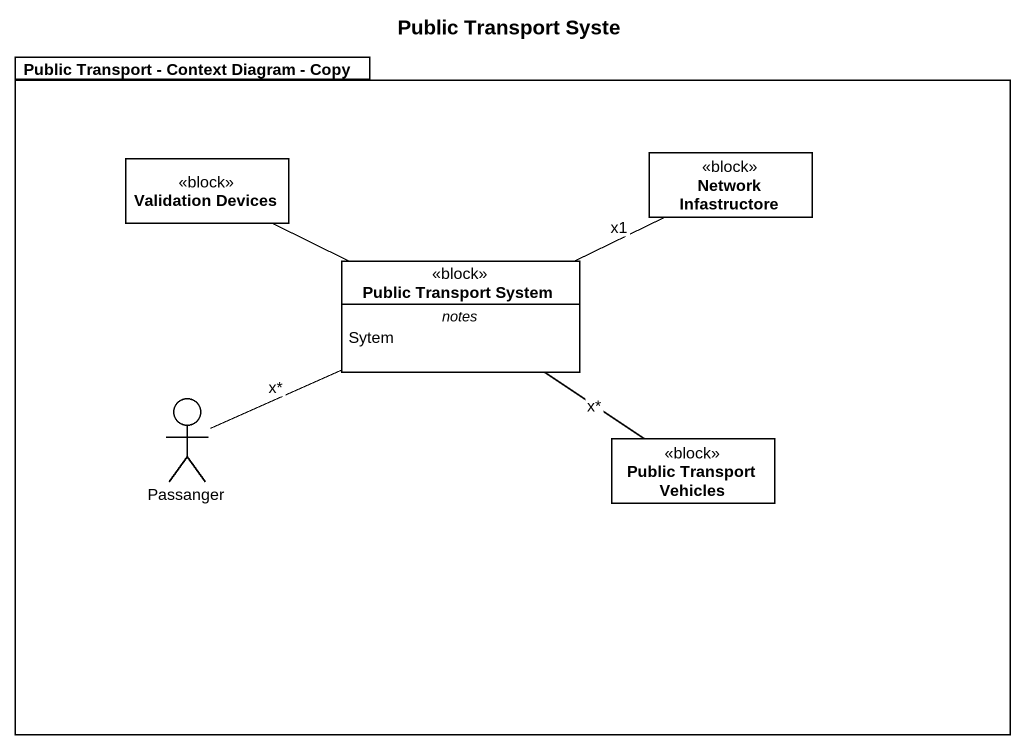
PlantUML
@startuml
title Public Transport Syste
allowmixing
hide circle
hide empty members
package "Public Transport - Context Diagram - Copy" as Public_Transport_Context {
  class "Validation Devices" as Validation_Devices <<block>>
  class "Network Infastructore" as Network_Infastructore <<block>>
  class "Public Transport System" as Public_Transport_System <<block>> {
    -- notes --
    Sytem
  }
  actor Passanger
  class "Public Transport Vehicles" as Public_Transport_Vehicles <<block>>
}
Validation_Devices -right- Public_Transport_System
Network_Infastructore -left- Public_Transport_System : x1
Passanger -right- Public_Transport_System : x*
Public_Transport_Vehicles -up- Public_Transport_System : x*
@enduml
